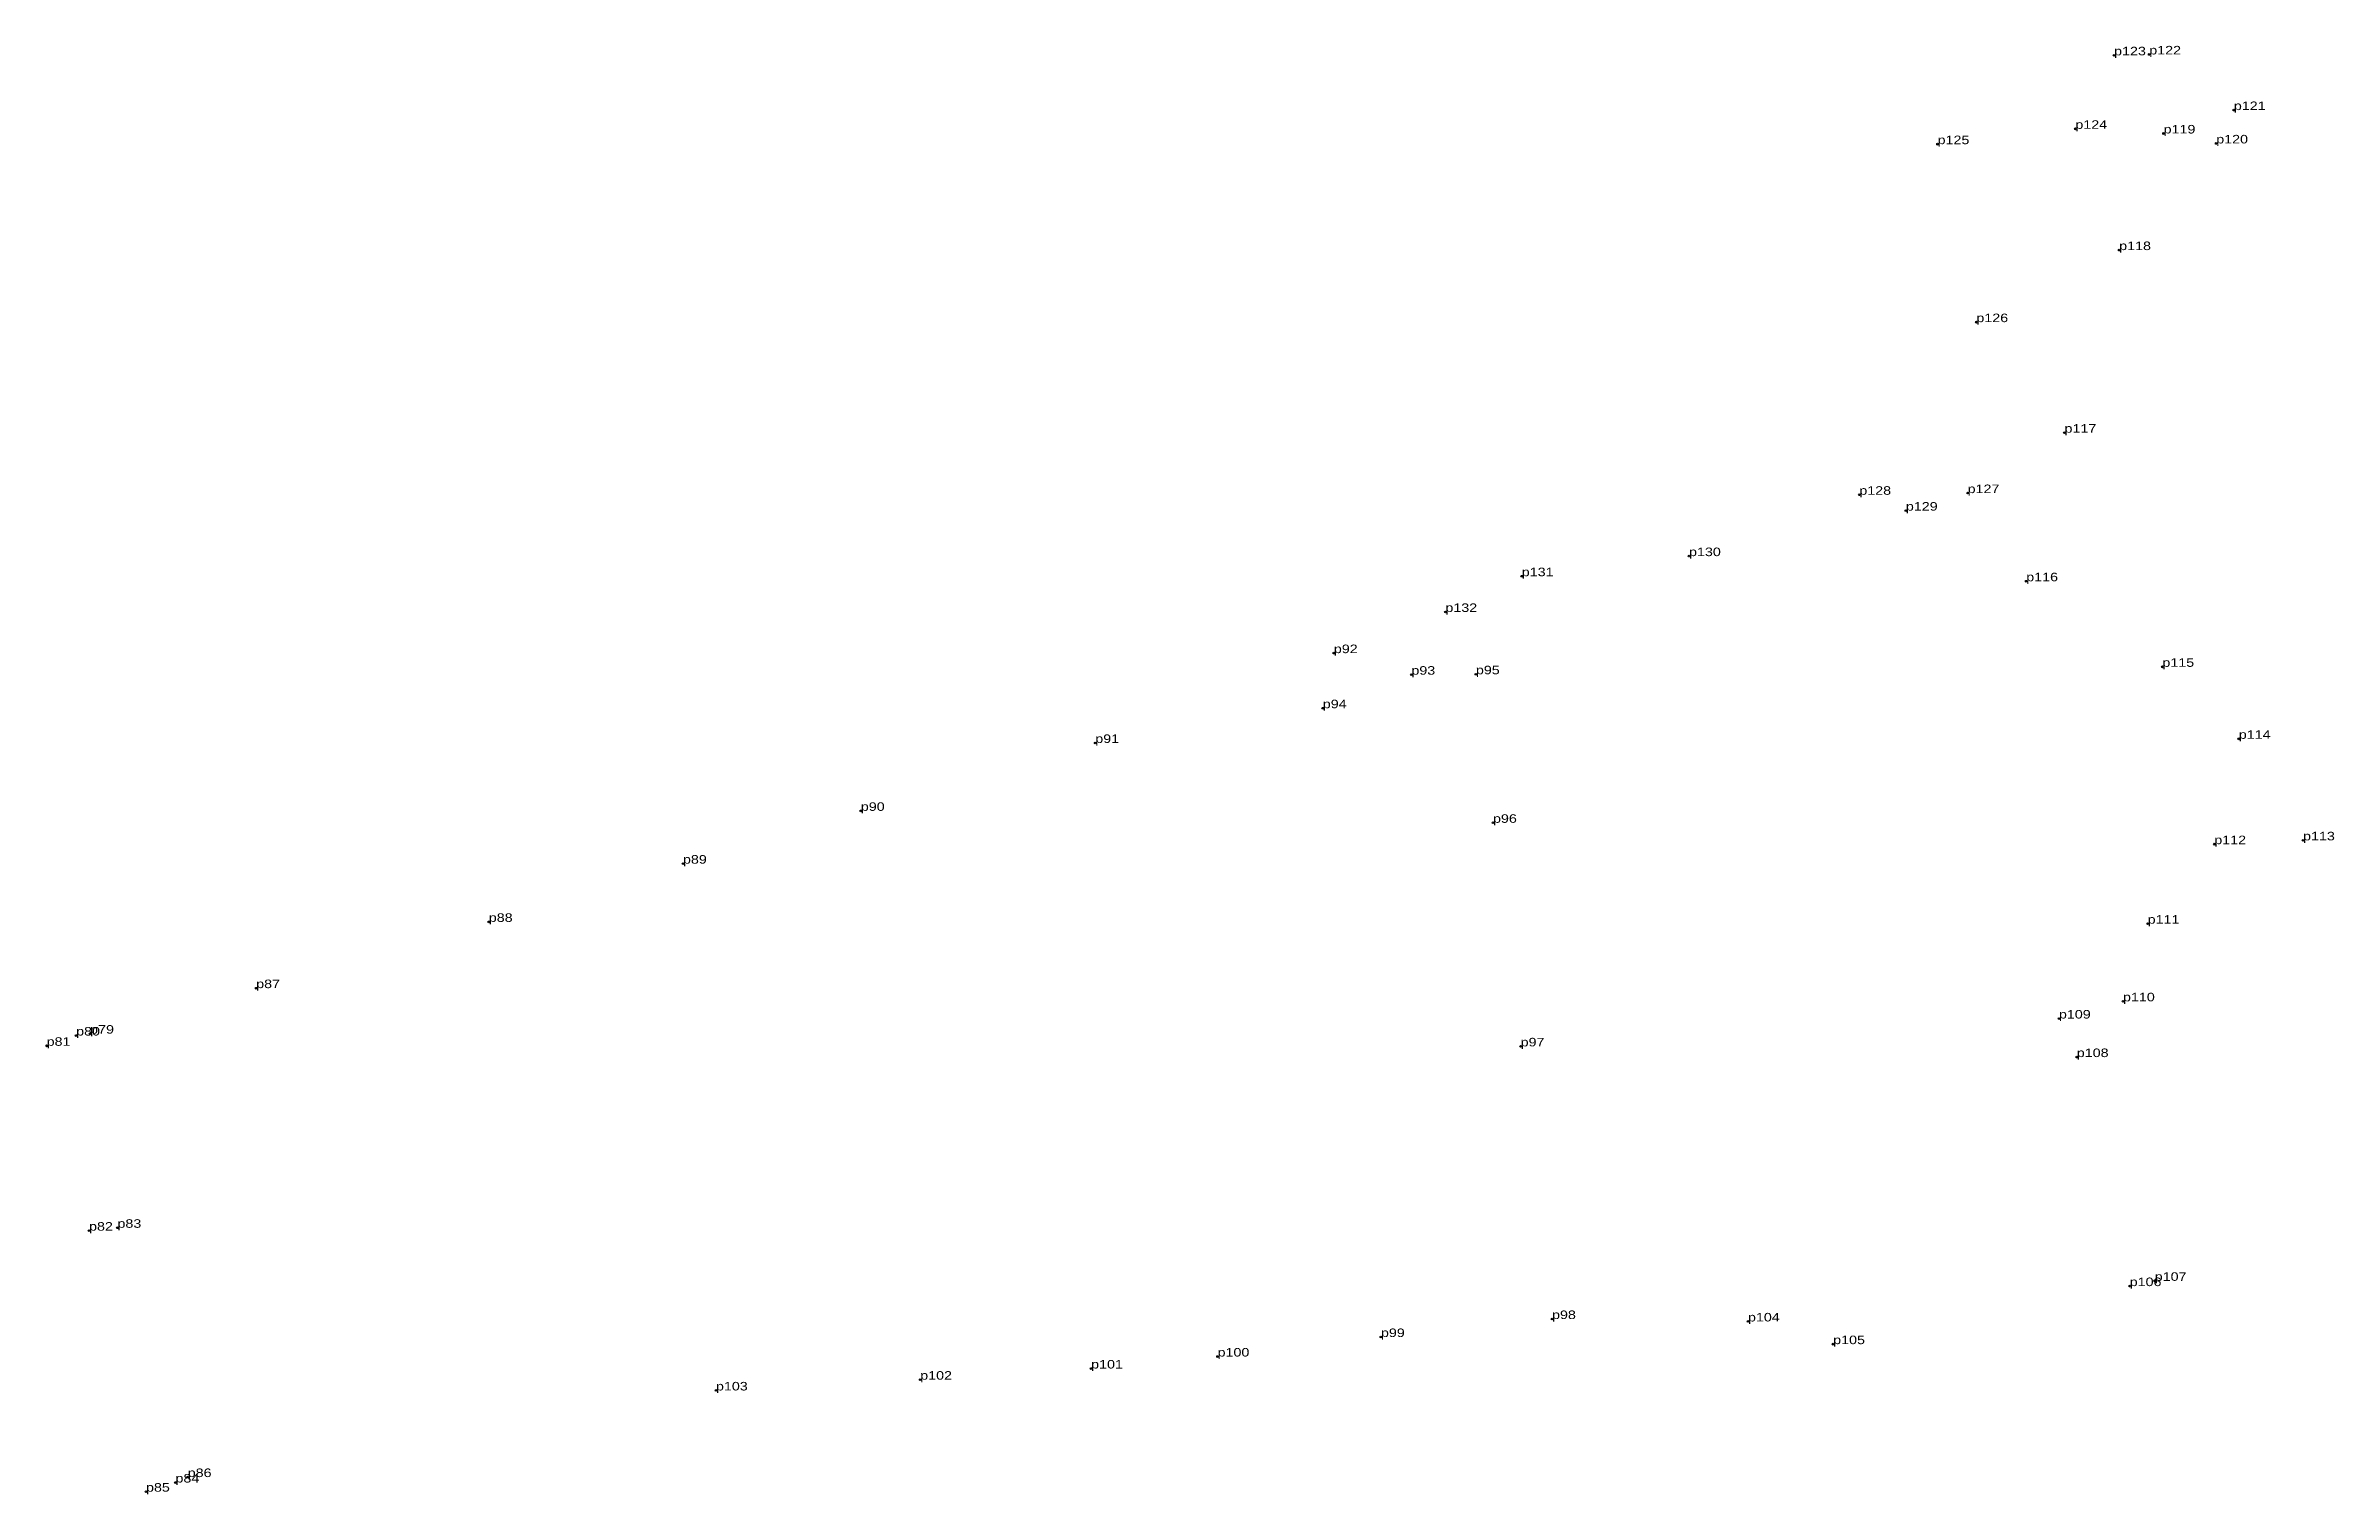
# Model space of a CAD drawing. Header units: metres. Extents: x 544680 to 552041, y 1833431 to 1840073.
# Drawn here: x 544679.8 to 545161.6, y 1833431.1 to 1833736.1 of the extents above.
import ezdxf

# ---------------------------------------------------------------- set-up
doc = ezdxf.new("R2010")
doc.units = ezdxf.units.M
doc.header["$LTSCALE"] = 0.72
doc.header["$PDMODE"] = 32
doc.header["$PDSIZE"] = 0.36
doc.layers.add('12', color=7, linetype='Continuous')
doc.layers.add('7', color=7, linetype='Continuous')

msp = doc.modelspace()

# ---------------------------------------------------------------- linework, layer by layer
at = {"layer": '7'}
for p in [(545115.28, 1833734.06), (545122.68, 1833734.25), (545140.49, 1833722.54), (545107.12, 1833718.59), (545125.7, 1833717.61), (545078.12, 1833715.36), (545136.78, 1833715.51), (545116.35, 1833693.06), (545086.28, 1833677.89), (545104.84, 1833654.62), (545061.64, 1833641.55), (545084.44, 1833641.91), (545071.44, 1833638.21), (545025.79, 1833628.63), (544990.58, 1833624.4), (545096.78, 1833623.34), (544974.51, 1833616.88), (544951.02, 1833608.21), (544967.33, 1833603.67), (544980.92, 1833603.76), (545125.44, 1833605.33), (544948.69, 1833596.61), (544900.79, 1833589.3), (545141.53, 1833590.17), (544851.44, 1833575), (544984.52, 1833572.49), (545136.37, 1833567.99), (545155.06, 1833568.79), (544813.99, 1833563.89), (544773.12, 1833551.63), (545122.34, 1833551.25), (544724.15, 1833537.67), (545117.15, 1833534.91), (545103.67, 1833531.28), (544680.03, 1833525.54), (544686.25, 1833527.7), (544689.19, 1833528.1), (544990.34, 1833525.43), (545107.42, 1833523.17), (544688.96, 1833486.63), (544694.94, 1833487.23), (545118.56, 1833474.95), (545123.83, 1833476.06), (544996.95, 1833468.02), (545038.2, 1833467.51), (544960.93, 1833464.23), (545056.14, 1833462.73), (544899.91, 1833457.6), (544926.54, 1833460.12), (544820.94, 1833452.99), (544863.94, 1833455.25), (544707.16, 1833433.6), (544709.73, 1833434.75), (544700.95, 1833431.67)]:
    msp.add_point(p, dxfattribs=at)

# ---------------------------------------------------------------- texts
at = {"layer": '12', "width": 1.25}
for s, p in [('p123', (545115.28, 1833734.06)), ('p122', (545122.68, 1833734.25)), ('p121', (545140.49, 1833722.54)), ('p124', (545107.12, 1833718.59)), ('p119', (545125.7, 1833717.61)), ('p120', (545136.78, 1833715.51)), ('p125', (545078.12, 1833715.36)), ('p118', (545116.35, 1833693.06)), ('p126', (545086.28, 1833677.89)), ('p117', (545104.84, 1833654.62)), ('p128', (545061.64, 1833641.55)), ('p127', (545084.44, 1833641.9)), ('p129', (545071.44, 1833638.21)), ('p131', (544990.58, 1833624.4)), ('p130', (545025.79, 1833628.63)), ('p116', (545096.78, 1833623.34)), ('p132', (544974.5, 1833616.88)), ('p92', (544951.02, 1833608.21)), ('p115', (545125.44, 1833605.33)), ('p93', (544967.34, 1833603.67)), ('p95', (544980.92, 1833603.76)), ('p94', (544948.69, 1833596.61)), ('p91', (544900.79, 1833589.3)), ('p114', (545141.53, 1833590.17)), ('p90', (544851.44, 1833575)), ('p96', (544984.52, 1833572.49)), ('p112', (545136.37, 1833567.99)), ('p113', (545155.06, 1833568.79)), ('p89', (544813.99, 1833563.89)), ('p88', (544773.12, 1833551.63)), ('p111', (545122.34, 1833551.25)), ('p87', (544724.15, 1833537.68)), ('p110', (545117.15, 1833534.91)), ('p80', (544686.25, 1833527.7)), ('p79', (544689.19, 1833528.1)), ('p109', (545103.66, 1833531.28)), ('p81', (544680.03, 1833525.54)), ('p97', (544990.34, 1833525.42)), ('p108', (545107.42, 1833523.17)), ('p82', (544688.96, 1833486.63)), ('p83', (544694.94, 1833487.23)), ('p106', (545118.56, 1833474.95)), ('p107', (545123.83, 1833476.06)), ('p98', (544996.95, 1833468.02)), ('p104', (545038.2, 1833467.51)), ('p100', (544926.54, 1833460.12)), ('p99', (544960.93, 1833464.23)), ('p105', (545056.14, 1833462.73)), ('p101', (544899.92, 1833457.6)), ('p103', (544820.94, 1833452.98)), ('p102', (544863.94, 1833455.25)), ('p85', (544700.95, 1833431.68)), ('p84', (544707.16, 1833433.6)), ('p86', (544709.73, 1833434.75))]:
    msp.add_text(s, height=1.8, dxfattribs=at).set_placement(p)

doc.saveas('drawing.dxf')
